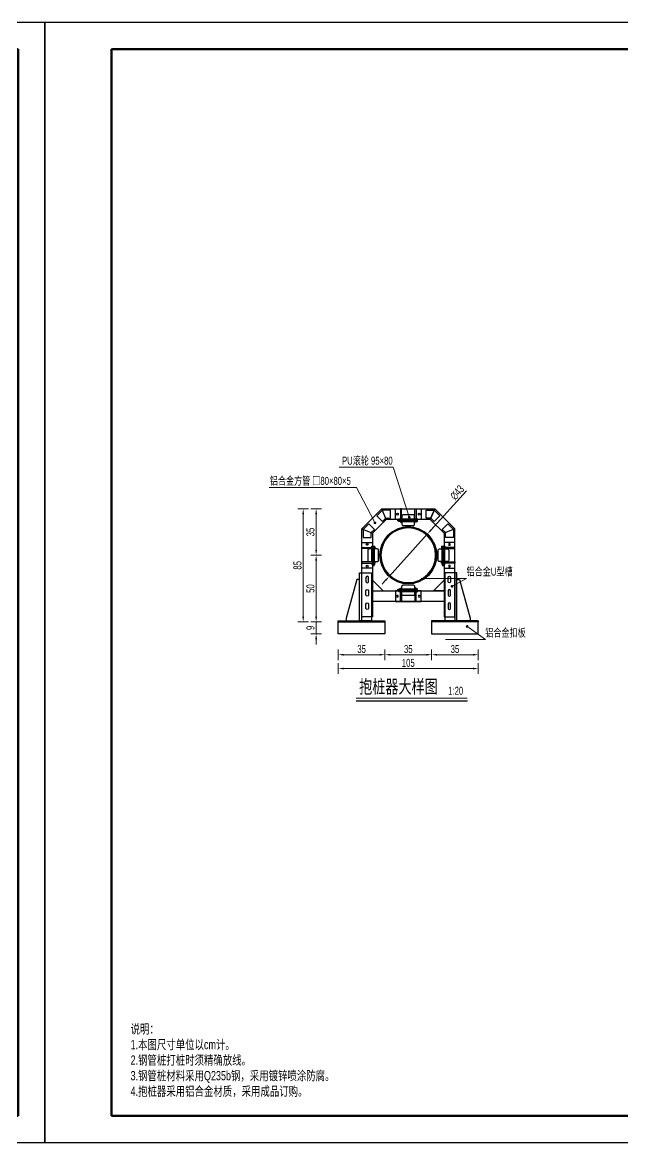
# Model space of a CAD drawing. Extents: x 104235 to 112395, y 52637 to 53451.
# Drawn here: x 111793 to 112018, y 53030.8 to 53450.8 of the extents above; entities that cross this region are included whole.
import ezdxf
from ezdxf import colors
from ezdxf.entities.mleader import LeaderData, LeaderLine
from ezdxf.math import Vec2, Vec3

# ---------------------------------------------------------------- set-up
doc = ezdxf.new("R2010")
doc.units = 0
doc.header["$LTSCALE"] = 1000
doc.header["$PDMODE"] = 1
doc.linetypes.add('ACAD_ISO03W100', pattern=[30, 12, -18])
doc.linetypes.add('CENTER', pattern=[2, 1.25, -0.25, 0.25, -0.25])
doc.layers.get('0').update_dxf_attribs({"color": 40})
doc.layers.add('0-1', color=40, linetype='Continuous')
doc.layers.add('图框', color=7, linetype='Continuous')
for name, color, linetype, lineweight in [('01-细实线', 3, 'Continuous', 25), ('02-标注', 3, 'Continuous', 25), ('07-文字', 7, 'Continuous', 0), ('screw', 33, 'Continuous', 13), ('图框粗线', 7, 'Continuous', 60), ('文字', 104, 'Continuous', 15), ('细实线', 2, 'Continuous', 15)]:
    doc.layers.add(name, color=color, linetype=linetype, lineweight=lineweight)
doc.styles.add('3.0号字', font='win7仿宋_GB2312.ttf', dxfattribs={"width": 0.7, "height": 3})
doc.styles.add('3.0号字-阿文', font='win7仿宋_GB2312.ttf', dxfattribs={"width": 0.72})
doc.styles.add('5.0号字-阿文', font='win7仿宋_GB2312.ttf', dxfattribs={"width": 0.72})
doc.styles.add('仿宋5号字', font='win7仿宋_GB2312.ttf', dxfattribs={"width": 0.7, "height": 5})
doc.dimstyles.new('1：20阿文', dxfattribs={"dimtxt": 3, "dimasz": 2, "dimexe": 2, "dimexo": 0, "dimtad": 1, "dimdec": 0, "dimlfac": 2, "dimzin": 0, "dimdsep": 46, "dimtxsty": '3.0号字-阿文', "dimcen": 2, "dimclrd": 3, "dimclre": 3, "dimclrt": 3, "dimadec": 0, "dimazin": 0, "dimtfac": 1, "dimtdec": 0, "dimtmove": 1, "dimatfit": 3, "dimfxl": 2, "dimfxlon": 1, "dimtolj": 1, "dimtzin": 0, "dimlwd": 18, "dimlwe": 18, "dimarcsym": 0})

# ---------------------------------------------------------------- blocks, each defined once
blk = doc.blocks.new('3')
at = {"layer": '文字', "linetype": 'Continuous', "lineweight": 0}
blk.add_hatch(color=256, dxfattribs=at).paths.add_polyline_path([(103525.77, 52668.57), (103525.91, 52668.66), (103526.01, 52668.86), (103525.98, 52669.04), (103525.85, 52669.21), (103525.66, 52669.28), (103525.34, 52669.26), (103524.83, 52669.11), (103524.54, 52668.98), (103524.16, 52668.69), (103523.94, 52668.43), (103523.79, 52668.22), (103523.71, 52668.05), (103523.66, 52668.03), (103523.41, 52667.96), (103523.13, 52667.87), (103522.79, 52667.75), (103522.51, 52667.66), (103522.16, 52667.49), (103521.79, 52667.28), (103521.51, 52667.08), (103521.26, 52666.86), (103521.05, 52666.64), (103520.8, 52666.25), (103520.73, 52666.05), (103520.68, 52665.73), (103520.68, 52665.5), (103520.74, 52665.24), (103520.83, 52665), (103521.01, 52664.7), (103521.24, 52664.45), (103521.5, 52664.23), (103521.67, 52664.1), (103521.83, 52663.99), (103522.05, 52663.87), (103522.39, 52663.68), (103522.63, 52663.59), (103523.19, 52663.4), (103523.54, 52663.32), (103523.95, 52663.23), (103524.34, 52663.18), (103524.89, 52663.1), (103525.53, 52663.08), (103526.12, 52663.1), (103526.44, 52663.11), (103526.52, 52663.13), (103526.59, 52663.2), (103526.61, 52663.36), (103526.54, 52663.42), (103526.45, 52663.45), (103526.24, 52663.44), (103525.95, 52663.43), (103525.35, 52663.4), (103524.76, 52663.46), (103524.51, 52663.53), (103524.21, 52663.59), (103523.84, 52663.71), (103523.49, 52663.84), (103523.13, 52664.06), (103522.76, 52664.31), (103522.56, 52664.48), (103522.39, 52664.67), (103522.26, 52664.86), (103522.16, 52665.08), (103522.09, 52665.31), (103522.04, 52665.52), (103522.04, 52665.89), (103522.14, 52666.22), (103522.3, 52666.52), (103522.55, 52666.82), (103522.85, 52667.07), (103523.19, 52667.31), (103523.51, 52667.48), (103523.48, 52666.89), (103523.54, 52666.6), (103523.66, 52666.25), (103523.79, 52666.03), (103523.86, 52665.9), (103524.3, 52665.44), (103524.58, 52665.25), (103524.93, 52665.09), (103525.14, 52665.02), (103525.45, 52664.98), (103525.68, 52664.96), (103525.98, 52665.06), (103526.18, 52665.23), (103526.29, 52665.45), (103526.32, 52665.73), (103526.29, 52665.9), (103526.09, 52666.17), (103525.93, 52666.28), (103526.17, 52666.23), (103526.36, 52666.17), (103526.57, 52666.06), (103526.79, 52665.9), (103526.95, 52665.73), (103527.19, 52665.42), (103527.28, 52665.23), (103527.35, 52665), (103527.42, 52664.61), (103527.42, 52664.41), (103527.3, 52663.89), (103527.15, 52663.59), (103526.98, 52663.37), (103526.75, 52663.16), (103526.56, 52663.02), (103526.31, 52662.89), (103526.01, 52662.8), (103525.88, 52662.77), (103525.58, 52662.77), (103525.44, 52662.7), (103525.36, 52662.65), (103525.28, 52662.45), (103525.29, 52662.31), (103525.36, 52662.16), (103525.51, 52662.06), (103525.7, 52662.03), (103525.94, 52662.06), (103526.23, 52662.12), (103526.52, 52662.22), (103526.79, 52662.37), (103527.15, 52662.64), (103527.37, 52662.91), (103527.53, 52663.15), (103527.61, 52663.27), (103527.67, 52663.31), (103528.06, 52663.4), (103528.82, 52663.66), (103529.42, 52663.98), (103530.06, 52664.45), (103530.38, 52664.88), (103530.57, 52665.29), (103530.6, 52665.62), (103530.55, 52666.07), (103530.36, 52666.46), (103530.03, 52666.83), (103529.55, 52667.26), (103529, 52667.56), (103528.23, 52667.84), (103527.63, 52668.01), (103527.11, 52668.12), (103526.53, 52668.19), (103526, 52668.22), (103525.42, 52668.22), (103524.81, 52668.2), (103524.72, 52668.16), (103524.67, 52668.09), (103524.66, 52668.01), (103524.69, 52667.92), (103524.76, 52667.85), (103525.03, 52667.85), (103525.16, 52667.88), (103525.92, 52667.9), (103526.79, 52667.78), (103527.27, 52667.65), (103527.66, 52667.51), (103527.95, 52667.38), (103528.42, 52667.1), (103528.73, 52666.81), (103528.97, 52666.51), (103529.14, 52666.21), (103529.25, 52665.79), (103529.2, 52665.32), (103529.08, 52664.97), (103528.87, 52664.66), (103528.6, 52664.36), (103528.3, 52664.13), (103527.77, 52663.84), (103527.78, 52664), (103527.78, 52664.41), (103527.75, 52664.65), (103527.71, 52664.81), (103527.59, 52665.1), (103527.46, 52665.32), (103527.27, 52665.57), (103527.09, 52665.77), (103526.9, 52665.92), (103526.49, 52666.17), (103526.25, 52666.25), (103526.06, 52666.29), (103525.84, 52666.33), (103525.58, 52666.33), (103525.32, 52666.26), (103525.12, 52666.11), (103525.01, 52665.93), (103524.95, 52665.7), (103524.98, 52665.48), (103525.07, 52665.29), (103525.2, 52665.12), (103525.39, 52665.01), (103525.39, 52665), (103525.26, 52665.03), (103525.18, 52665.05), (103525.02, 52665.1), (103524.74, 52665.23), (103524.48, 52665.41), (103524.3, 52665.6), (103524.14, 52665.82), (103524.03, 52666.02), (103523.92, 52666.3), (103523.87, 52666.63), (103523.87, 52666.91), (103523.94, 52667.32), (103524.09, 52667.66), (103524.31, 52667.97), (103524.67, 52668.26), (103524.94, 52668.4), (103525.23, 52668.49), (103525.55, 52668.54), (103525.73, 52668.56)])
at = {"layer": '图框'}
for p, q in [((103628.62, 53029.13), (103034.62, 53029.13)), ((103034.62, 53029.13), (103034.62, 52609.13)), ((103628.62, 52609.13), (103628.62, 53029.13)), ((103034.62, 52609.13), (103628.62, 52609.13))]:
    blk.add_line(p, q, dxfattribs=at)
at = {"layer": '图框粗线'}
for p, q in [((103618.62, 53019.13), (103059.62, 53019.13)), ((103059.62, 53019.13), (103059.62, 52619.13)), ((103618.62, 52619.13), (103618.62, 53019.13)), ((103618.65, 52670.94), (103518.65, 52670.94)), ((103518.65, 52670.94), (103518.65, 52618.94)), ((103059.62, 52619.13), (103618.62, 52619.13))]:
    blk.add_line(p, q, dxfattribs=at)
at = {"layer": '细实线'}
for p, q in [((103618.65, 52660.94), (103518.65, 52660.94)), ((103530.65, 52660.94), (103530.65, 52624.94)), ((103550.65, 52660.94), (103550.65, 52624.94)), ((103562.65, 52660.94), (103562.65, 52618.94)), ((103594.65, 52660.94), (103594.65, 52648.94)), ((103562.65, 52654.94), (103518.65, 52654.94)), ((103618.65, 52654.94), (103594.65, 52654.94)), ((103618.65, 52648.94), (103518.65, 52648.94)), ((103562.65, 52642.94), (103518.65, 52642.94)), ((103562.65, 52636.94), (103518.65, 52636.94)), ((103618.65, 52630.94), (103518.65, 52630.94)), ((103574.65, 52630.94), (103574.65, 52618.94)), ((103590.65, 52630.94), (103590.65, 52624.94)), ((103602.65, 52630.94), (103602.65, 52624.94)), ((103618.65, 52624.94), (103518.65, 52624.94))]:
    blk.add_line(p, q, dxfattribs=at)
at = {"layer": '文字', "style": '3.0号字', "width": 0.7}
blk.add_text('证书编号: A141008298 ', height=3, dxfattribs=at).set_placement((103520.8, 52620.55))
at = {"layer": '文字', "insert": (103534.47, 52668.92), "char_height": 5, "attachment_point": 1, "style": '仿宋5号字'}
blk.add_mtext('河南灵捷水利勘测设计研究有限公司', dxfattribs=at)
at = {"layer": '文字', "char_height": 3, "attachment_point": 1, "line_spacing_factor": 1.5, "style": '3.0号字'}
for s, insert in [('批 准', (103521.31, 52659.77)), ('施工图   设计', (103597.35, 52659.93)), ('核 定', (103521.31, 52653.84)), ('景  观   部分', (103597.35, 52653.94)), ('审 查', (103521.31, 52647.86)), ('校 核', (103521.31, 52641.66)), ('设 计', (103521.31, 52635.64)), ('制 图', (103521.31, 52629.61))]:
    blk.add_mtext(s, dxfattribs=dict(at, insert=insert))
at = {"layer": '文字', "insert": (103578.65, 52654.94), "char_height": 3, "width": 32, "attachment_point": 5, "style": '3.0号字-阿文'}
blk.add_mtext('{\\W0.75;南阳医圣祠文化园\\P河道治理工程}', dxfattribs=at)
at = {"layer": '文字', "char_height": 3, "attachment_point": 5, "line_spacing_factor": 1.5}
for s, insert, width, style in [('比 例', (103568.65, 52627.94), 12, '3.0号字'), ('如图', (103582.65, 52627.94), 16, '3.0号字-阿文'), ('日 期', (103596.65, 52627.94), 8.7438, '3.0号字'), ('2023.02', (103610.65, 52627.94), 11.1671, '3.0号字'), ('图 号 ', (103568.65, 52621.94), 12, '3.0号字')]:
    blk.add_mtext(s, dxfattribs=dict(at, insert=insert, width=width, style=style))
blk = doc.blocks.new('A$C7A5A767D')
at = {"layer": 'screw', "color": 8, "linetype": 'Continuous', "lineweight": 15}
for p, q in [((0, 20.9), (1.4, 23)), ((0, 20.9), (0, 3.1)), ((0, 3.1), (1.4, 1)), ((1.4, 23), (8, 23)), ((1.4, 17.2), (8, 17.2)), ((8, 6.8), (1.4, 6.8)), ((1.4, 1), (8, 1)), ((10, 24), (8, 24)), ((8, 24), (8, 0)), ((8, 23), (8, 1)), ((8, 19.6), (8, 3.1)), ((8, 0), (10, 0)), ((10, 0), (10, 24)), ((10, 21.7), (10, 9)), ((127, 18), (10, 18)), ((127, 6), (10, 6)), ((129, 24), (127, 24)), ((127, 0), (129, 0)), ((129.8, 23), (129, 22.2)), ((129, 18.4), (129.8, 17.6)), ((129, 16.8), (129.8, 17.6)), ((129, 7.2), (129.8, 6.4)), ((129, 5.6), (129.8, 6.4)), ((129.8, 1), (129, 1.8)), ((129.8, 23), (138.4, 23)), ((129.8, 17.6), (138.4, 17.6)), ((129.8, 6.4), (138.4, 6.4)), ((129.8, 1), (138.4, 1)), ((139.2, 22.2), (138.4, 23)), ((138.4, 17.6), (139.2, 18.4)), ((138.4, 17.6), (139.2, 16.8)), ((138.4, 6.4), (139.2, 7.2)), ((138.4, 6.4), (139.2, 5.6)), ((139.2, 1.8), (138.4, 1)), ((139.2, 1.8), (139.2, 22.2))]:
    blk.add_line(p, q, dxfattribs=at)
at = {"layer": 'screw', "color": 8, "linetype": 'CENTER', "ltscale": 0.501624}
blk.add_line((148, 12), (0, 12), dxfattribs=at)
at = {"layer": 'screw', "color": 8}
for p, q in [((127, 0), (127, 24)), ((129, 24), (129, 0)), ((141, 3.8), (141, 20.2)), ((141, 18), (147, 18)), ((141, 6), (147, 6)), ((148, 17), (147, 18)), ((147, 18), (147, 6)), ((148, 7), (148, 17))]:
    blk.add_line(p, q, dxfattribs=at)
at = {"layer": 'screw', "color": 8, "lineweight": 15}
blk.add_line((147, 6), (148, 7), dxfattribs=at)
at = {"layer": 'screw', "color": 8, "linetype": 'Continuous', "lineweight": 15}
for centre, radius, start, end in [((10.2, 12), 10.2, 149.72432, 210.27568), ((5.6, 20.1), 5.15, 145.45188, 214.54812), ((5.6, 3.9), 5.15, 145.45188, 214.54812)]:
    blk.add_arc(centre, radius, start, end, dxfattribs=at)
at = {"layer": 'screw', "color": 8}
for centre, start, end in [((138.5, 19.8), 9.86491, 73.04793), ((138.5, 4.2), 286.95182, 350.13484)]:
    blk.add_arc(centre, 2.55, start, end, dxfattribs=at)
blk = doc.blocks.new('001')
at = {"color": 154, "true_color": 0x00579b}
for p, q in [((222524, 51099.7), (222524, 51194.7)), ((222527, 51099.7), (222527, 51194.7)), ((222541, 51099.7), (222541, 51194.7)), ((222544, 51099.7), (222544, 51194.7))]:
    blk.add_line(p, q, dxfattribs=at)
for points in [[(222529, 51067.7), (222529, 51050.7), (222449, 51050.7), (222449, 51243.7), (222529, 51243.7), (222529, 51215.7)], [(222449, 51197.7), (222449, 51205.7), (222548.8, 51205.7), (222548.8, 51196.7), (222449, 51196.7)], [(222449, 51096.7), (222449, 51088.7), (222548.8, 51088.7), (222548.8, 51097.7), (222449, 51097.7)]]:
    blk.add_lwpolyline(points)
blk.add_lwpolyline([(222564, 51194.7), (222504, 51194.7, 0.414214), (222494, 51184.7), (222494, 51109.7, 0.414214), (222504, 51099.7), (222564, 51099.7, 0.414214), (222574, 51109.7), (222574, 51184.7, 0.414214)], format="xyb", close=True, dxfattribs=at)
at = {"color": 1}
for centre in [(222489, 51228.7), (222489, 51065.7)]:
    blk.add_circle(centre, 7, dxfattribs=at)
at = {"color": 0, "xscale": -1.000000000000001, "rotation": 90}
blk.add_blockref('A$C7A5A767D', (222546, 51215.7), dxfattribs=at)
blk = doc.blocks.new('03')
blk.add_line((-137014.2, 102649.5), (-136989.3, 102589.5))
at = {"color": 251, "linetype": 'ACAD_ISO03W100'}
for p, q in [((-137170.3, 102178.8), (-137170.3, 101818.8)), ((-136470.4, 102178.8), (-136470.4, 101818.8))]:
    blk.add_line(p, q, dxfattribs=at)
at = {"color": 4}
for p, q in [((-137345.3, 101818.8), (-137345.3, 101811.8)), ((-137345.3, 101811.8), (-136995.3, 101811.8)), ((-136295.4, 101811.8), (-136645.4, 101811.8)), ((-136295.4, 101818.8), (-136295.4, 101811.8))]:
    blk.add_line(p, q, dxfattribs=at)
at = {"color": 1}
for points in [[(-137168.3, 102509.8), (-137088.3, 102476.7), (-136985.2, 102579.5), (-137018.3, 102659.5)], [(-136622.3, 102659.5), (-137018.3, 102659.5), (-136985.2, 102579.5), (-136655.5, 102579.5)], [(-136472.4, 102509.8), (-136552.4, 102476.7), (-136655.5, 102579.5), (-136622.3, 102659.5)], [(-137168.3, 101848.8), (-137168.3, 102509.8), (-137088.3, 102476.7), (-137088.3, 101848.8)], [(-136472.4, 101848.8), (-136472.4, 102509.8), (-136552.4, 102476.7), (-136552.4, 101848.8)], [(-137185.3, 101818.8), (-137185.3, 102128.8), (-137205.3, 102128.8), (-137285.3, 101838.8), (-137285.3, 101818.8)], [(-137088.3, 102043.8), (-137008.3, 102043.8), (-137008.3, 102043.8), (-137088.3, 102123.8)], [(-136552.4, 102043.5), (-136632.4, 102043.5), (-136632.4, 102043.5), (-136552.4, 102123.5)], [(-136455.4, 101818.8), (-136455.4, 102128.8), (-136435.4, 102128.8), (-136355.4, 101838.8), (-136355.4, 101818.8)], [(-137088.3, 101963.5), (-136552.4, 101963.5), (-136552.4, 102043.5), (-137088.3, 102043.5)]]:
    blk.add_lwpolyline(points, close=True, dxfattribs=at)
for points in [[(-137014.2, 102649.5), (-137056.6, 102607.1), (-137014.3, 102564.6), (-136989.3, 102589.5), (-136954.2, 102589.5), (-136954.2, 102649.5), (-137014.2, 102649.5)], [(-136626.5, 102649.5), (-136584, 102607.1), (-136626.4, 102564.6), (-136651.3, 102589.5), (-136686.5, 102589.5), (-136686.5, 102649.5), (-136626.5, 102649.5)], [(-136626.5, 102649.5), (-136584, 102607.1), (-136626.4, 102564.6), (-136651.3, 102589.5), (-136686.5, 102589.5), (-136686.5, 102649.5), (-136626.5, 102649.5)], [(-137158.3, 102505.7), (-137158.3, 102445.7), (-137098.3, 102445.6), (-137098.3, 102480.8), (-137073.4, 102505.7), (-137115.9, 102548.1), (-137158.3, 102505.7)], [(-136482.4, 102505.7), (-136482.4, 102445.7), (-136542.4, 102445.6), (-136542.4, 102480.8), (-136567.2, 102505.7), (-136524.8, 102548.1), (-136482.4, 102505.7)]]:
    blk.add_lwpolyline(points)
at = {"color": 2}
for points in [[(-137185.3, 102178.8), (-137095.3, 102178.8), (-137095.3, 101818.8), (-137185.3, 101818.8)], [(-136455.4, 102178.8), (-136545.4, 102178.8), (-136545.4, 101818.8), (-136455.4, 101818.8)]]:
    blk.add_lwpolyline(points, close=True, dxfattribs=at)
at = {"color": 1}
for points in [[(-137119.3, 102144.8, 1), (-137137.3, 102144.8), (-137137.3, 102112.8, 1), (-137119.3, 102112.8)], [(-136521.4, 102144.8, -1), (-136503.4, 102144.8), (-136503.4, 102112.8, -1), (-136521.4, 102112.8)], [(-137119.3, 102012.8, -1), (-137137.3, 102012.8), (-137137.3, 102044.8, -1), (-137119.3, 102044.8)], [(-136521.4, 102012.8, 1), (-136503.4, 102012.8), (-136503.4, 102044.8, 1), (-136521.4, 102044.8)], [(-137119.3, 101912.8, -1), (-137137.3, 101912.8), (-137137.3, 101944.8, -1), (-137119.3, 101944.8)], [(-136521.4, 101912.8, 1), (-136503.4, 101912.8), (-136503.4, 101944.8, 1), (-136521.4, 101944.8)]]:
    blk.add_lwpolyline(points, format="xyb", close=True, dxfattribs=at)
at = {"color": 4}
for points in [[(-137345.3, 101818.8), (-136995.3, 101818.8), (-136995.3, 101721.8), (-137345.3, 101721.8)], [(-136295.4, 101818.8), (-136645.4, 101818.8), (-136645.4, 101721.8), (-136295.4, 101721.8)]]:
    blk.add_lwpolyline(points, close=True, dxfattribs=at)
for radius in [213, 205]:
    blk.add_circle((-136820.3, 102311.5), radius)
at = {"color": 6, "xscale": -1, "rotation": 90}
blk.add_blockref('001', (-85673.1, 325108.5), dxfattribs=at)
at = {"color": 6}
blk.add_blockref('001', (-359617.3, 51164.3), dxfattribs=at)
at = {"color": 6, "xscale": -1}
blk.add_blockref('001', (85976.6, 51164.3), dxfattribs=at)
at = {"color": 6, "rotation": 90}
blk.add_blockref('001', (-85673.1, -120485.5), dxfattribs=at)
blk = doc.blocks.new('*D184')
at = {"layer": '02-标注', "color": 3, "linetype": 'Continuous', "lineweight": 18}
for p, q in [((111905.13, 53251.06), (111901.13, 53251.06)), ((111903.13, 53228.08), (111903.13, 53249.06)), ((111905.13, 53226.08), (111901.13, 53226.08))]:
    blk.add_line(p, q, dxfattribs=at)
at = {"layer": '02-标注', "color": 3}
for points in [[(111902.8, 53249.06), (111903.47, 53249.06), (111903.13, 53251.06)], [(111902.8, 53228.08), (111903.47, 53228.08), (111903.13, 53226.08)]]:
    blk.add_solid(points, dxfattribs=at)
at = {"layer": 'Defpoints', "color": 0}
for p in [(111903.13, 53251.06), (111937.67, 53251.06), (111911.42, 53226.08)]:
    blk.add_point(p, dxfattribs=at)
at = {"layer": '02-标注', "color": 3, "insert": (111901.01, 53238.57), "char_height": 3, "attachment_point": 5, "rotation": 90, "style": '3.0号字-阿文'}
blk.add_mtext('\\A1;50', dxfattribs=at)
blk = doc.blocks.new('*D185')
at = {"layer": '02-标注', "color": 3, "linetype": 'Continuous', "lineweight": 18}
for p, q in [((111911.42, 53215.77), (111911.42, 53211.77)), ((111928.92, 53215.77), (111928.92, 53211.77)), ((111913.42, 53213.77), (111926.92, 53213.77))]:
    blk.add_line(p, q, dxfattribs=at)
at = {"layer": '02-标注', "color": 3}
for points in [[(111913.42, 53214.1), (111913.42, 53213.43), (111911.42, 53213.77)], [(111926.92, 53214.1), (111926.92, 53213.43), (111928.92, 53213.77)]]:
    blk.add_solid(points, dxfattribs=at)
at = {"layer": 'Defpoints', "color": 0}
for p in [(111911.42, 53221.58), (111928.92, 53221.58), (111928.92, 53213.77)]:
    blk.add_point(p, dxfattribs=at)
at = {"layer": '02-标注', "color": 3, "insert": (111920.17, 53215.89), "char_height": 3, "attachment_point": 5, "style": '3.0号字-阿文'}
blk.add_mtext('\\A1;35', dxfattribs=at)
blk = doc.blocks.new('*D186')
at = {"layer": '02-标注', "color": 3, "linetype": 'Continuous', "lineweight": 18}
for p, q in [((111928.92, 53215.77), (111928.92, 53211.77)), ((111946.42, 53215.77), (111946.42, 53211.77)), ((111930.92, 53213.77), (111944.42, 53213.77))]:
    blk.add_line(p, q, dxfattribs=at)
at = {"layer": '02-标注', "color": 3}
for points in [[(111930.92, 53214.1), (111930.92, 53213.43), (111928.92, 53213.77)], [(111944.42, 53214.1), (111944.42, 53213.43), (111946.42, 53213.77)]]:
    blk.add_solid(points, dxfattribs=at)
at = {"layer": 'Defpoints', "color": 0}
for p in [(111928.92, 53221.58), (111946.42, 53221.58), (111946.42, 53213.77)]:
    blk.add_point(p, dxfattribs=at)
at = {"layer": '02-标注', "color": 3, "insert": (111937.67, 53215.89), "char_height": 3, "attachment_point": 5, "style": '3.0号字-阿文'}
blk.add_mtext('\\A1;35', dxfattribs=at)
blk = doc.blocks.new('*D187')
at = {"layer": '02-标注', "color": 3, "linetype": 'Continuous', "lineweight": 18}
for p, q in [((111946.42, 53215.77), (111946.42, 53211.77)), ((111963.92, 53215.77), (111963.92, 53211.77)), ((111948.42, 53213.77), (111961.92, 53213.77))]:
    blk.add_line(p, q, dxfattribs=at)
at = {"layer": '02-标注', "color": 3}
for points in [[(111948.42, 53214.1), (111948.42, 53213.43), (111946.42, 53213.77)], [(111961.92, 53214.1), (111961.92, 53213.43), (111963.92, 53213.77)]]:
    blk.add_solid(points, dxfattribs=at)
at = {"layer": 'Defpoints', "color": 0}
for p in [(111946.42, 53221.58), (111963.92, 53221.58), (111963.92, 53213.77)]:
    blk.add_point(p, dxfattribs=at)
at = {"layer": '02-标注', "color": 3, "insert": (111955.17, 53215.89), "char_height": 3, "attachment_point": 5, "style": '3.0号字-阿文'}
blk.add_mtext('\\A1;35', dxfattribs=at)
blk = doc.blocks.new('*D188')
at = {"layer": '02-标注', "color": 3, "linetype": 'Continuous', "lineweight": 18}
for p, q in [((111911.42, 53210.58), (111911.42, 53206.58)), ((111963.92, 53210.58), (111963.92, 53206.58)), ((111913.42, 53208.58), (111961.92, 53208.58))]:
    blk.add_line(p, q, dxfattribs=at)
at = {"layer": '02-标注', "color": 3}
for points in [[(111913.42, 53208.91), (111913.42, 53208.24), (111911.42, 53208.58)], [(111961.92, 53208.91), (111961.92, 53208.24), (111963.92, 53208.58)]]:
    blk.add_solid(points, dxfattribs=at)
at = {"layer": 'Defpoints', "color": 0}
for p in [(111911.42, 53221.58), (111963.92, 53221.58), (111963.92, 53208.58)]:
    blk.add_point(p, dxfattribs=at)
at = {"layer": '02-标注', "color": 3, "insert": (111937.67, 53210.7), "char_height": 3, "attachment_point": 5, "style": '3.0号字-阿文'}
blk.add_mtext('\\A1;105', dxfattribs=at)
blk = doc.blocks.new('*D189')
at = {"layer": '02-标注', "color": 3, "linetype": 'Continuous', "lineweight": 18}
for p, q in [((111903.13, 53228.08), (111903.13, 53230.08)), ((111905.13, 53226.08), (111901.13, 53226.08)), ((111903.13, 53221.58), (111903.13, 53226.08)), ((111905.13, 53221.58), (111901.13, 53221.58)), ((111903.13, 53219.58), (111903.13, 53217.58))]:
    blk.add_line(p, q, dxfattribs=at)
at = {"layer": '02-标注', "color": 3}
for points in [[(111902.8, 53228.08), (111903.47, 53228.08), (111903.13, 53226.08)], [(111902.8, 53219.58), (111903.47, 53219.58), (111903.13, 53221.58)]]:
    blk.add_solid(points, dxfattribs=at)
at = {"layer": 'Defpoints', "color": 0}
for p in [(111903.13, 53226.08), (111911.42, 53226.08), (111911.42, 53221.58)]:
    blk.add_point(p, dxfattribs=at)
at = {"layer": '02-标注', "color": 3, "insert": (111901.01, 53223.83), "char_height": 3, "attachment_point": 5, "rotation": 90, "style": '3.0号字-阿文'}
blk.add_mtext('\\A1;9', dxfattribs=at)
blk = doc.blocks.new('*D190')
at = {"layer": '02-标注', "color": 3, "linetype": 'Continuous', "lineweight": 18}
for p, q in [((111905.13, 53268.46), (111901.13, 53268.46)), ((111903.13, 53253.06), (111903.13, 53266.46)), ((111905.13, 53251.06), (111901.13, 53251.06))]:
    blk.add_line(p, q, dxfattribs=at)
at = {"layer": '02-标注', "color": 3}
for points in [[(111902.8, 53266.46), (111903.47, 53266.46), (111903.13, 53268.46)], [(111902.8, 53253.06), (111903.47, 53253.06), (111903.13, 53251.06)]]:
    blk.add_solid(points, dxfattribs=at)
at = {"layer": 'Defpoints', "color": 0}
for p in [(111903.13, 53268.46), (111937.67, 53268.46), (111937.67, 53251.06)]:
    blk.add_point(p, dxfattribs=at)
at = {"layer": '02-标注', "color": 3, "insert": (111901.01, 53259.76), "char_height": 3, "attachment_point": 5, "rotation": 90, "style": '3.0号字-阿文'}
blk.add_mtext('\\A1;35', dxfattribs=at)
blk = doc.blocks.new('*D191')
at = {"layer": '02-标注', "color": 3, "linetype": 'Continuous', "lineweight": 18}
for p, q in [((111900.27, 53268.46), (111896.27, 53268.46)), ((111898.27, 53228.08), (111898.27, 53266.46)), ((111900.27, 53226.08), (111896.27, 53226.08))]:
    blk.add_line(p, q, dxfattribs=at)
at = {"layer": '02-标注', "color": 3}
for points in [[(111897.94, 53266.46), (111898.6, 53266.46), (111898.27, 53268.46)], [(111897.94, 53228.08), (111898.6, 53228.08), (111898.27, 53226.08)]]:
    blk.add_solid(points, dxfattribs=at)
at = {"layer": 'Defpoints', "color": 0}
for p in [(111898.27, 53268.46), (111937.67, 53268.46), (111911.42, 53226.08)]:
    blk.add_point(p, dxfattribs=at)
at = {"layer": '02-标注', "color": 3, "insert": (111896.15, 53247.27), "char_height": 3, "attachment_point": 5, "rotation": 90, "style": '3.0号字-阿文'}
blk.add_mtext('\\A1;85', dxfattribs=at)
blk = doc.blocks.new('*D192')
at = {"layer": '02-标注', "color": 3, "linetype": 'Continuous', "lineweight": 18}
for p, q in [((111959.46, 53275.2), (111946.15, 53260.45)), ((111930.53, 53243.15), (111944.81, 53258.97)), ((111929.19, 53241.67), (111927.85, 53240.18))]:
    blk.add_line(p, q, dxfattribs=at)
at = {"layer": '02-标注', "color": 3}
for points in [[(111945.9, 53260.67), (111946.39, 53260.23), (111944.81, 53258.97)], [(111928.95, 53241.89), (111929.44, 53241.45), (111930.53, 53243.15)]]:
    blk.add_solid(points, dxfattribs=at)
at = {"layer": 'Defpoints', "color": 0}
for p in [(111944.81, 53258.97), (111930.53, 53243.15)]:
    blk.add_point(p, dxfattribs=at)
at = {"layer": '02-标注', "color": 3, "insert": (111956.03, 53274.57), "char_height": 3, "attachment_point": 5, "rotation": 47.9312, "style": '3.0号字-阿文'}
blk.add_mtext('\\A1;∅43', dxfattribs=at)
blk = doc.blocks.new('_Dot')
at = {"color": 0, "linetype": 'ByBlock', "lineweight": -2}
blk.add_line((-0.5, 0), (-1, 0), dxfattribs=at)
at = {"color": 0, "linetype": 'ByBlock', "const_width": 0.5}
blk.add_lwpolyline([(-0.25, 0, 1), (0.25, 0, 1)], format="xyb", close=True, dxfattribs=at)

msp = doc.modelspace()

# ---------------------------------------------------------------- linework, layer by layer
at = {"layer": '02-标注', "color": 0, "const_width": 0.4, "elevation": 283284.03}
msp.add_lwpolyline([(111918.13, 53197.5), (111959.86, 53197.5)], dxfattribs=at)
at = {"layer": '02-标注', "color": 0, "elevation": 283284.03}
msp.add_lwpolyline([(111918.13, 53196.5), (111959.86, 53196.5)], dxfattribs=at)
at = {"layer": '02-标注'}
msp.add_circle((111937.67, 53251.06, 283284.03), 10.65, dxfattribs=at)

# ---------------------------------------------------------------- block references
at = {"layer": '0-1'}
for p in [(8172.78, 421.71, 283284.03), (8766.78, 421.71, 283284.03)]:
    msp.add_blockref('3', p, dxfattribs=at)
at = {"layer": '01-细实线', "color": 1, "xscale": -0.05000000074505806, "yscale": 0.04999999701976776, "zscale": 0.04999999998835847}
msp.add_blockref('03', (105096.65, 48135.49, 283284.03), dxfattribs=at)

# ---------------------------------------------------------------- texts
at = {"layer": '07-文字', "width": 0.72}
for s, height, style, p in [('抱桩器大样图', 5, '5.0号字-阿文', (111919.26, 53199.31, 283284.03)), ('1:20', 3, '3.0号字-阿文', (111952.63, 53198.75, 283284.03))]:
    msp.add_text(s, height=height, dxfattribs=dict(at, style=style)).set_placement(p)
at = {"layer": '07-文字', "insert": (111833.57, 53075.2, 283284.03), "char_height": 3.5, "width": 208.6483, "attachment_point": 1, "style": '3.0号字-阿文'}
msp.add_mtext('\\A1;说明：\\P1.本图尺寸单位以cm计。\\P2.钢管桩打桩时须精确放线。\\P3.钢管桩材料采用Q235b钢，采用镀锌喷涂防腐。\\P4.抱桩器采用铝合金材质，采用成品订购。', dxfattribs=at)

# ---------------------------------------------------------------- dimensions: what is measured, and where the dimension line sits
at = {"layer": '02-标注'}
dim = msp.add_diameter_dim_2p(p1=(111930.53, 53243.15, 283284.03), p2=(111944.81, 53258.97, 283284.03), dimstyle='1：20阿文', dxfattribs=at)
dim.commit()
dim.dimension.update_dxf_attribs({"geometry": '*D192', "text_midpoint": (111957.6, 53273.14, 283284.03), "dimtype": 163})
for base, p1, p2, picture, middle in [((111898.27, 53268.46, 283284.03), (111911.42, 53226.08, 283284.03), (111937.67, 53268.46, 283284.03), '*D191', (111896.15, 53247.27, 283284.03)), ((111903.13, 53268.46, 283284.03), (111937.67, 53251.06, 283284.03), (111937.67, 53268.46, 283284.03), '*D190', (111901.01, 53259.76, 283284.03)), ((111903.13, 53251.06, 283284.03), (111911.42, 53226.08, 283284.03), (111937.67, 53251.06, 283284.03), '*D184', (111901.01, 53238.57, 283284.03)), ((111903.13, 53226.08, 283284.03), (111911.42, 53221.58, 283284.03), (111911.42, 53226.08, 283284.03), '*D189', (111901.01, 53223.83, 283284.03))]:
    dim = msp.add_linear_dim(base=base, p1=p1, p2=p2, angle=90, dimstyle='1：20阿文', dxfattribs=at)
    dim.commit()
    dim.dimension.update_dxf_attribs({"geometry": picture, "text_midpoint": middle})
for base, p1, p2, picture, middle in [((111928.92, 53213.77, 283284.03), (111911.42, 53221.58, 283284.03), (111928.92, 53221.58, 283284.03), '*D185', (111920.17, 53215.89, 283284.03)), ((111963.92, 53208.58, 283284.03), (111911.42, 53221.58, 283284.03), (111963.92, 53221.58, 283284.03), '*D188', (111937.67, 53210.7, 283284.03)), ((111946.42, 53213.77, 283284.03), (111928.92, 53221.58, 283284.03), (111946.42, 53221.58, 283284.03), '*D186', (111937.67, 53215.89, 283284.03)), ((111963.92, 53213.77, 283284.03), (111946.42, 53221.58, 283284.03), (111963.92, 53221.58, 283284.03), '*D187', (111955.17, 53215.89, 283284.03))]:
    dim = msp.add_linear_dim(base=base, p1=p1, p2=p2, dimstyle='1：20阿文', dxfattribs=at)
    dim.commit()
    dim.dimension.update_dxf_attribs({"geometry": picture, "text_midpoint": middle})

# ---------------------------------------------------------------- leaders
ml = msp.add_multileader_mtext('Standard', dxfattribs=at)
ml.set_content('PU滚轮 95×80', color=4, style='3.0号字-阿文')
ml.set_leader_properties(color=256, linetype='Continuous', lineweight=18)
ml.set_arrow_properties(name='DOT')
ml.build(insert=Vec2(0, 0))
ml.multileader.update_dxf_attribs({"has_dogleg": 0, "text_left_attachment_type": 5, "text_right_attachment_type": 5, "dogleg_length": 5, "arrow_head_size": 1})
ctx = ml.context
ctx.base_point, ctx.char_height, ctx.arrow_head_size, ctx.landing_gap_size, ctx.plane_origin = Vec3(111912.84, 53284.08, 283284.03), 3, 1, 0, Vec3(111958.69, 53281.63, 283284.03)
ctx.left_attachment, ctx.right_attachment = 5, 5
notes = []
notes.append((ctx, [(1, (1, 1, 0), (111936.98, 53284.08, 283284.03), (-1, 0), 5, [(0, [(111938.02, 53265.3, 283284.03)], 0, [])])]))
ctx.mtext.insert, ctx.mtext.flow_direction = Vec3(111912.84, 53288.02, 283284.03), 5
ml = msp.add_multileader_mtext('Standard', dxfattribs=at)
ml.set_content('铝合金方管 □80×80×5', color=4, style='3.0号字-阿文')
ml.set_leader_properties(color=256, linetype='Continuous', lineweight=18)
ml.set_arrow_properties(name='DOT')
ml.build(insert=Vec2(0, 0))
ml.multileader.update_dxf_attribs({"has_dogleg": 0, "text_left_attachment_type": 5, "text_right_attachment_type": 5, "dogleg_length": 5, "arrow_head_size": 1})
ctx = ml.context
ctx.base_point, ctx.char_height, ctx.arrow_head_size, ctx.landing_gap_size, ctx.plane_origin = Vec3(111885.78, 53276.42, 283284.03), 3, 1, 0, Vec3(111944.93, 53273.98, 283284.03)
ctx.left_attachment, ctx.right_attachment = 5, 5
notes.append((ctx, [(1, (1, 1, 0), (111923.21, 53276.42, 283284.03), (-1, 0), 5, [(0, [(111925.17, 53263.19, 283284.03)], 0, [])])]))
ctx.mtext.insert, ctx.mtext.flow_direction = Vec3(111885.78, 53280.45, 283284.03), 5
ml = msp.add_multileader_mtext('Standard', dxfattribs=at)
ml.set_content('铝合金U型槽', color=4, style='3.0号字-阿文')
ml.set_leader_properties(color=256, linetype='Continuous', lineweight=18)
ml.set_arrow_properties(name='DOT')
ml.build(insert=Vec2(0, 0))
ml.multileader.update_dxf_attribs({"has_dogleg": 0, "text_left_attachment_type": 5, "text_right_attachment_type": 5, "dogleg_length": 5, "arrow_head_size": 1})
ctx = ml.context
ctx.base_point, ctx.char_height, ctx.arrow_head_size, ctx.landing_gap_size, ctx.plane_origin = Vec3(111959.54, 53242.36, 283284.03), 3, 1, 0, Vec3(112018.69, 53239.92, 283284.03)
ctx.left_attachment, ctx.right_attachment = 5, 5
notes.append((ctx, [(0, (1, 1, 0), (111954.54, 53242.36, 283284.03), (1, 0), 5, [(0, [(111954.02, 53239.4, 283284.03)], 0, [])])]))
ctx.mtext.insert, ctx.mtext.flow_direction = Vec3(111959.54, 53246.43, 283284.03), 5
ml = msp.add_multileader_mtext('Standard', dxfattribs=at)
ml.set_content('铝合金扣板', color=4, style='3.0号字-阿文')
ml.set_leader_properties(color=256, linetype='Continuous', lineweight=18)
ml.set_arrow_properties(name='DOT')
ml.build(insert=Vec2(0, 0))
ml.multileader.update_dxf_attribs({"has_dogleg": 0, "text_left_attachment_type": 5, "text_right_attachment_type": 5, "dogleg_length": 5, "arrow_head_size": 1})
ctx = ml.context
ctx.base_point, ctx.char_height, ctx.arrow_head_size, ctx.landing_gap_size, ctx.plane_origin = Vec3(111966.56, 53219.44, 283284.03), 3, 1, 0, Vec3(112025.71, 53216.99, 283284.03)
ctx.left_attachment, ctx.right_attachment = 5, 5
notes.append((ctx, [(0, (1, 1, 0), (111961.56, 53219.44, 283284.03), (1, 0), 5, [(0, [(111959.74, 53224.38, 283284.03)], 0, [])])]))
ctx.mtext.insert, ctx.mtext.flow_direction = Vec3(111966.56, 53223.49, 283284.03), 5
for ctx, leaders in notes:
    for number, flags, end, landing, length, lines in leaders:
        leader = LeaderData()
        leader.index, (leader.has_last_leader_line, leader.has_dogleg_vector, leader.attachment_direction) = number, flags
        leader.last_leader_point, leader.dogleg_vector, leader.dogleg_length = Vec3(end), Vec3(landing), length
        for number, points, colour, breaks in lines:
            line = LeaderLine()
            line.index, line.vertices, line.color, line.breaks = number, Vec3.list(points), colors.encode_raw_color(colour), breaks
            leader.lines.append(line)
        ctx.leaders.append(leader)

doc.saveas('drawing.dxf')
